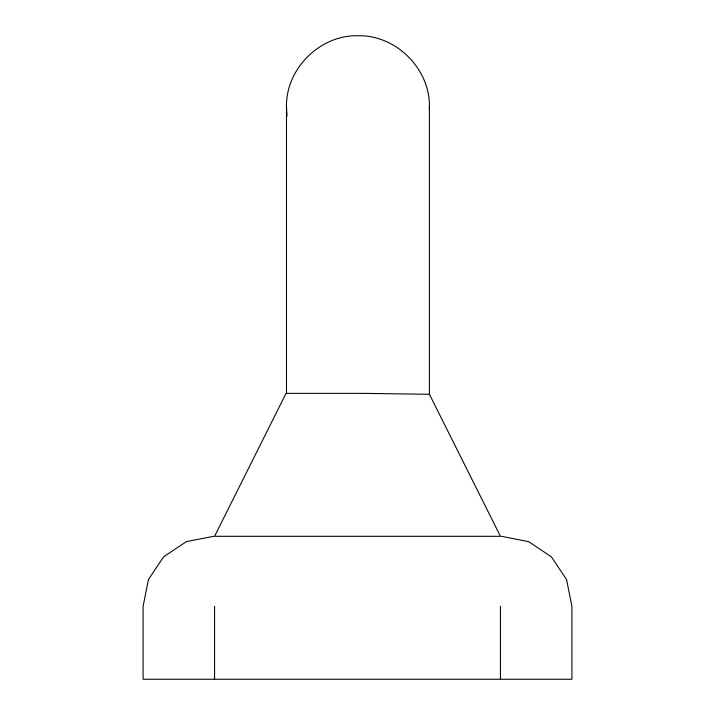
<?xml version="1.0" encoding="UTF-8"?>
<svg xmlns="http://www.w3.org/2000/svg" width="715" height="715" viewBox="0 0 715 715"><rect width="100%" height="100%" fill="white"/><g stroke="black" fill="none" stroke-linecap="round" stroke-linejoin="round"><path stroke-width="1.07" d="M429.411 394.278L424.397 394.224A30.468 12.101 90 0 0 422.61 394.197L364.972 393.384L286.036 393.384L214.563 536.313L500.437 536.313L429.411 394.278L429.411 107.438C430.484 69.167 396.217 34.803 357.947 35.75C319.677 34.803 285.41 69.167 286.483 107.438L286.483 393.384M429.358 109.234L429.411 107.214M213.624 536.313L186.338 541.648L163.61 556.833L148.425 579.552L143.098 606.356L143.098 679.25L571.902 679.25L571.902 606.356L566.575 579.552L551.39 556.833L528.662 541.648L501.376 536.313M287.046 116.179L286.483 107.214M500.437 606.356L500.437 679.25M214.563 606.356L214.563 679.25"/></g></svg>
